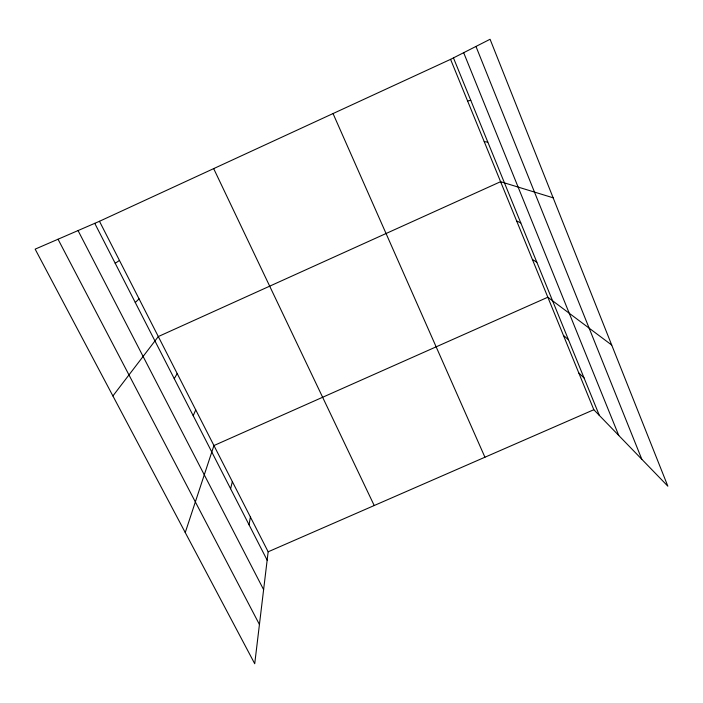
<?xml version="1.0" encoding="UTF-8"?>
<svg xmlns="http://www.w3.org/2000/svg" width="703" height="703" viewBox="0 0 703 703"><rect width="100%" height="100%" fill="white"/><g stroke="black" fill="none" stroke-linecap="round" stroke-linejoin="round"><path stroke-width="1.05" d="M99.475 221.287L268.159 551.793L254.723 663.729L35.15 249.143L99.475 221.287L450.57 59.351L490.079 39.271L667.85 486.177L593.824 409.717L450.57 59.351M249.047 524.807L250.417 517.03M230.602 488.77L232.35 481.625M185.249 532.558L213.932 445.553L547.83 297.228L611.715 345.05M193.202 415.701L195.733 409.893M174.256 378.68L177.191 373.565M112.902 395.947L158.307 336.561L500.589 181.699L553.147 197.807M135.275 302.501L139.062 298.863M115.204 263.3L119.457 260.444M268.159 551.793L593.824 409.717M467.565 100.933L470.79 100.38M484.235 141.698L487.785 142.041M516.635 220.935L520.8 222.939M532.382 259.442L536.837 262.228M563.455 335.436L568.463 339.725M578.78 372.924L584.052 377.942M58.033 239.231L259.433 624.501M78.051 230.566L263.616 589.65M94.756 223.334L267.158 560.186M213.677 168.615L374.216 505.527M333.037 113.561L484.938 457.231M453.453 57.892L599.351 415.429M463.672 52.699L618.772 435.491M475.966 46.442L641.821 459.287"/></g></svg>
